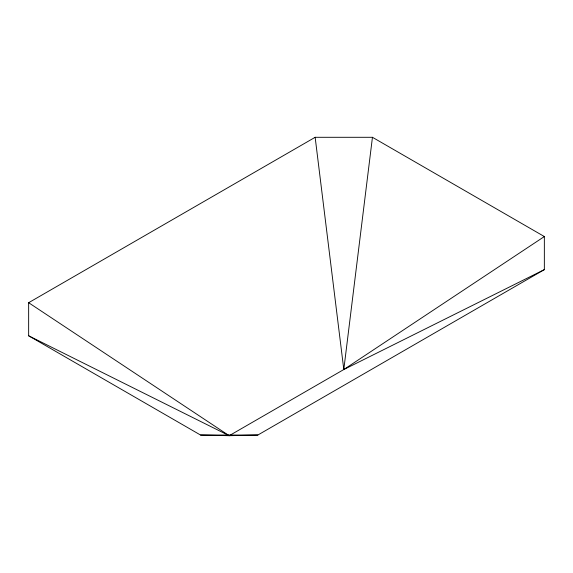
<?xml version="1.0" encoding="UTF-8"?>
<svg xmlns="http://www.w3.org/2000/svg" width="573" height="573" viewBox="0 0 573 573"><rect width="100%" height="100%" fill="white"/><g stroke="black" fill="none" stroke-linecap="round" stroke-linejoin="round"><path stroke-width="0.86" d="M28.65 335.792L229.2 435.702L343.8 369.535L372.45 137.298L315.15 137.298L28.65 302.709L28.65 335.792L200.55 435.036L229.2 435.702L257.85 435.036L544.35 269.625L544.35 236.549L372.45 137.298M315.15 137.298L343.8 369.535L544.35 236.549M343.8 369.535L544.35 269.625M200.55 435.036L257.85 435.036M28.65 302.709L229.2 435.702"/></g></svg>
